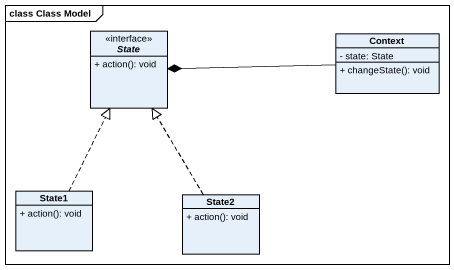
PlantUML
@startuml
mainframe class Class Model
hide circle
hide empty members
skinparam classAttributeIconSize 0
interface "State" as State_ <<interface>> {
  + action(): void
}
class Context {
  - state: State
  + changeState(): void
}
class State1 {
  + action(): void
}
class State2 {
  + action(): void
}
Context -left-* State_
State1 .up.|> State_
State2 .up.|> State_
@enduml
